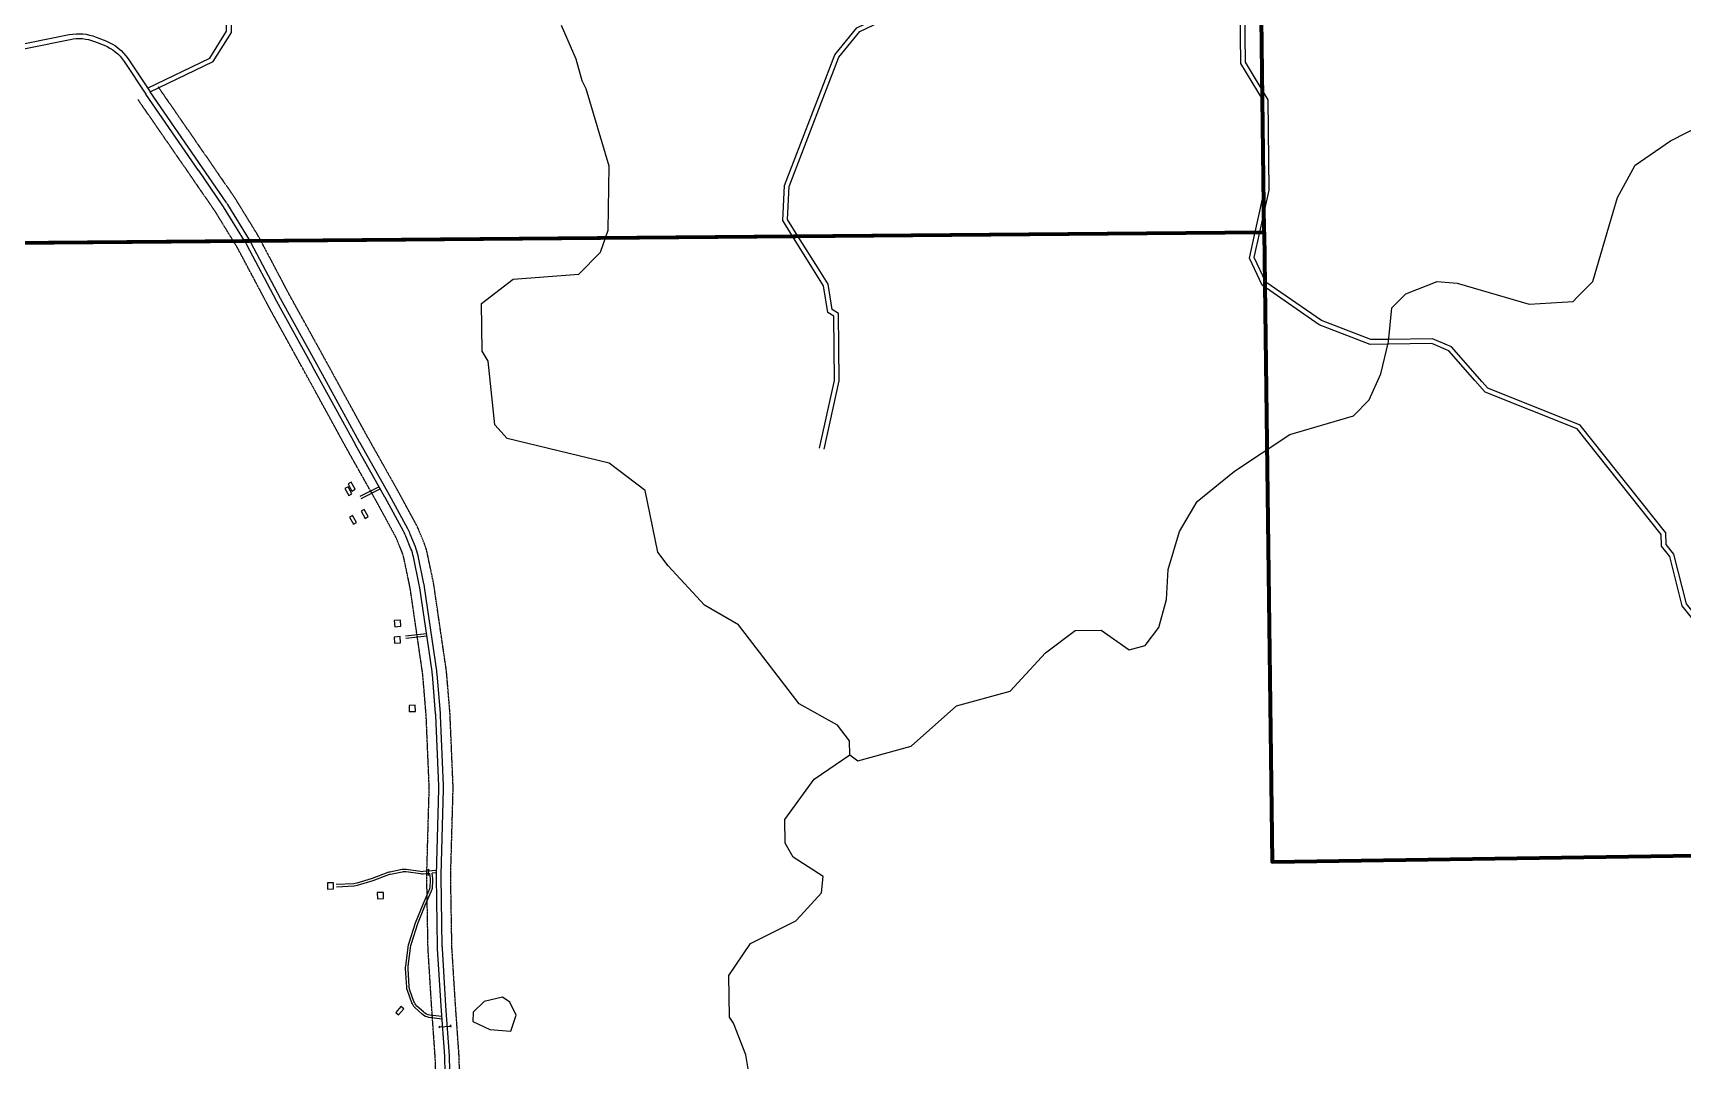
# Model space of a CAD drawing. Header units: inches. Extents: x 2666812 to 2767151, y 580083 to 705712.
# Drawn here: x 2715299 to 2722204, y 641492 to 645793 of the extents above; entities that cross this region are included whole.
import ezdxf

# ---------------------------------------------------------------- set-up
doc = ezdxf.new("R2010")
doc.units = ezdxf.units.IN
doc.header["$MEASUREMENT"] = 0
doc.linetypes.add('PHANTOM', pattern=[2.5, 1.25, -0.25, 0.25, -0.25, 0.25, -0.25])
for name, color, linetype in [('HY-SHORE', 5, 'Continuous'), ('PLD-LANDBASE', 252, 'Continuous'), ('PLD-PAR', 1, 'Continuous')]:
    doc.layers.add(name, color=color, linetype=linetype)
doc.layers.add('PLD-REMOTE-BOUNDARY', color=40, linetype='Continuous', lineweight=80)

# ---------------------------------------------------------------- blocks, each defined once
blk = doc.blocks.new('CULVERT')
for p, q in [((-52, 7), (-41, 0)), ((-41, 0), (-52, -7)), ((-41, 0), (41, 0)), ((52, 7), (41, 0)), ((41, 0), (52, -7))]:
    blk.add_line(p, q)
blk = doc.blocks.new('DWELLING2')
blk.add_lwpolyline([(28, -26), (28, 26), (-23, 26), (-23, -26)], close=True)
blk = doc.blocks.new('DRWAYCULVERT')
for p, q in [((-13.4, 2.1), (-9.7, 0)), ((-9.7, 0), (-13.4, -2.1)), ((-9.7, 0), (9.7, 0)), ((13.5, 2.2), (9.7, 0)), ((9.7, 0), (13.5, -2.2))]:
    blk.add_line(p, q)
blk = doc.blocks.new('HOUSETRL')
blk.add_lwpolyline([(-34, -15), (34, -15), (34, 15), (-34, 15)], close=True)

msp = doc.modelspace()

# ---------------------------------------------------------------- linework, layer by layer
at = {"layer": 'HY-SHORE'}
for p, q in [((2717571.6, 645683.7), (2717511.5, 645824.5)), ((2717597.7, 645592.4), (2717571.6, 645683.7)), ((2717614.7, 645559.1), (2717597.7, 645592.4)), ((2717710.5, 645235.4), (2717614.7, 645559.1)), ((2722152.1, 645341.6), (2722433.2, 645486.9)), ((2722003.4, 645239.7), (2722152.1, 645341.6)), ((2717705.7, 644968.6), (2717710.5, 645235.4)), ((2721930, 645105.2), (2722003.4, 645239.7)), ((2721893.7, 644982.2), (2721930, 645105.2)), ((2717673.4, 644876.5), (2717694.4, 644936.4)), ((2717694.4, 644936.4), (2717705.7, 644968.6)), ((2721826.2, 644753.9), (2721893.7, 644982.2)), ((2717582.9, 644783.7), (2717673.4, 644876.5)), ((2717176.2, 644662), (2717308.1, 644763.6)), ((2717308.1, 644763.6), (2717582.9, 644783.7)), ((2721043.3, 644702.4), (2721175.5, 644753.9)), ((2721175.5, 644753.9), (2721259.4, 644746.9)), ((2721259.4, 644746.9), (2721560.5, 644659)), ((2721761.1, 644687.3), (2721826.2, 644753.9)), ((2717178.7, 644461.9), (2717176.2, 644662)), ((2720985.6, 644643.2), (2721043.3, 644702.4)), ((2721560.5, 644659), (2721743.8, 644669.6)), ((2721743.8, 644669.6), (2721761.1, 644687.3)), ((2720970.8, 644501.4), (2720985.6, 644643.2)), ((2717204.2, 644420.4), (2717178.7, 644461.9)), ((2720938.7, 644367.5), (2720970.8, 644501.4)), ((2717232.4, 644154), (2717204.2, 644420.4)), ((2720890.7, 644258.9), (2720938.7, 644367.5)), ((2720824.6, 644191.1), (2720890.7, 644258.9)), ((2720559, 644112.9), (2720824.6, 644191.1)), ((2717283.5, 644096.4), (2717232.4, 644154)), ((2720327.4, 643959.8), (2720559, 644112.9)), ((2717709.8, 643993.6), (2717283.5, 644096.4)), ((2717861.2, 643878.6), (2717709.8, 643993.6)), ((2720170.5, 643832.7), (2720327.4, 643959.8)), ((2717914.3, 643620.9), (2717861.2, 643878.6)), ((2720097.3, 643707), (2720170.5, 643832.7)), ((2720049, 643547.7), (2720097.3, 643707)), ((2717956.9, 643563.2), (2717914.3, 643620.9)), ((2718108.7, 643398.5), (2717956.9, 643563.2)), ((2720042.4, 643422.9), (2720049, 643547.7)), ((2720010.7, 643305.7), (2720042.4, 643422.9)), ((2718251.2, 643316.9), (2718108.7, 643398.5)), ((2718505.6, 642986.7), (2718251.2, 643316.9)), ((2719536.6, 643199.8), (2719660.5, 643293)), ((2719660.5, 643293), (2719768.9, 643294.4)), ((2719768.9, 643294.4), (2719886.5, 643212.5)), ((2719953.2, 643230), (2720010.7, 643305.7)), ((2719886.5, 643212.5), (2719953.2, 643230)), ((2719388.6, 643039.4), (2719536.6, 643199.8)), ((2719164.3, 642978.4), (2719388.6, 643039.4)), ((2718665.2, 642897), (2718505.6, 642986.7)), ((2718974.4, 642809.4), (2719164.3, 642978.4)), ((2718716, 642831), (2718665.2, 642897)), ((2718716.7, 642772.8), (2718716, 642831)), ((2718750.4, 642748.5), (2718974.4, 642809.4)), ((2718567.9, 642670.9), (2718716.7, 642772.8)), ((2718716.7, 642772.8), (2718750.4, 642748.5)), ((2718445, 642502.8), (2718567.9, 642670.9)), ((2718446.2, 642402.7), (2718445, 642502.8)), ((2718480.3, 642344.9), (2718446.2, 642402.7)), ((2718606.4, 642263.2), (2718480.3, 642344.9)), ((2718599.1, 642196.1), (2718606.4, 642263.2)), ((2718511.2, 642099.4), (2718599.1, 642196.1)), ((2718301.6, 641984), (2718492, 642078.4)), ((2718492, 642078.4), (2718511.2, 642099.4)), ((2718211.7, 641849.7), (2718301.6, 641984)), ((2718213.8, 641674.8), (2718211.7, 641849.7)), ((2718230.7, 641649.9), (2718213.8, 641674.8)), ((2718282.3, 641517), (2718230.7, 641649.9)), ((2718291.4, 641458.9), (2718282.3, 641517))]:
    msp.add_line(p, q, dxfattribs=at)
msp.add_lwpolyline([(2717263.3, 641759.5), (2717187.5, 641741.1), (2717141.5, 641696.7), (2717140, 641657.7), (2717211.2, 641624), (2717299.3, 641616.3), (2717320.8, 641683.7), (2717294.8, 641738.1), (2717263.3, 641759.5)], dxfattribs=at)
at = {"layer": 'PLD-LANDBASE'}
for points in [[(2718594.1, 645545.6), (2718654.5, 645702.2), (2718747.1, 645814.7), (2718982.1, 645927.4), (2719183.6, 645963.7), (2719590.5, 645985.4), (2719751.4, 646060.5), (2719897.2, 646336), (2720032, 646456.9), (2720110.5, 646484.3), (2720214.5, 646476.8), (2720266.6, 646451.6)], [(2718613.2, 645540.4), (2718671.7, 645692.2), (2718759.6, 645798.8), (2718988.2, 645908.5), (2719185.8, 645944.1), (2719595.3, 645965.9), (2719765.7, 646045.5), (2719913, 646323.7), (2720042.2, 646439.6), (2720113.1, 646464.3), (2720209.3, 646457.5), (2720289.4, 646418.7)], [(2715778.7, 645562.9), (2716039.4, 645688.5), (2716109.6, 645801.4), (2716107.9, 645942.3), (2716075, 645958.2), (2716046.6, 646157.4), (2716074.9, 646228.4)], [(2715789.8, 645546.4), (2716053.1, 645673.3), (2716129.4, 645795.8), (2716127.4, 645954.7), (2716093, 645971.4), (2716066.8, 646155), (2716094.1, 646223.2)], [(2720432.7, 645047.3), (2720452.8, 645137.8), (2720448.2, 645508.7), (2720353.8, 645666.2), (2720351, 645895.4), (2720446.3, 646167.9)], [(2720451.7, 645042.2), (2720472.5, 645135.7), (2720467.8, 645514.2), (2720373.4, 645671.7), (2720370.7, 645892.1), (2720466.3, 646165.5)], [(2718477.2, 644943), (2718436.5, 645008.3), (2718443.4, 645154.9), (2718594.1, 645545.6)], [(2718500.3, 644943.2), (2718456.5, 645013.5), (2718462.9, 645150.8), (2718613.2, 645540.4)], [(2720413.2, 644959.5), (2720432.7, 645047.3)], [(2720433.4, 644959.6), (2720451.7, 645042.2)], [(2718558.5, 644813), (2718477.2, 644943)], [(2718584.5, 644808.5), (2718500.3, 644943.2)], [(2720970.9, 644491.3), (2720894, 644490.4), (2720681.7, 644572.2), (2720443.1, 644738.2), (2720389.2, 644851.4), (2720413.2, 644959.5)], [(2720970.7, 644511), (2720897.6, 644510.1), (2720691, 644589.8), (2720458.7, 644751.3), (2720409.9, 644853.7), (2720433.4, 644959.6)], [(2718590.8, 644056.5), (2718653.6, 644339.6), (2718650.3, 644608.3), (2718625.9, 644624.2), (2718607.3, 644734.7), (2718558.5, 644813)], [(2718610, 644052.3), (2718673.3, 644337.6), (2718669.9, 644619), (2718643.9, 644636), (2718626.1, 644741.8), (2718584.5, 644808.5)], [(2721364, 644333.3), (2721235.6, 644479.4), (2721156.2, 644513.3), (2720970.7, 644511)], [(2721333.1, 644338.6), (2721223.7, 644463.1), (2721152.3, 644493.6), (2720970.9, 644491.3)], [(2722672.7, 642530.9), (2722463.5, 643065.2), (2722200.5, 643395.7), (2722148, 643603.1), (2722113.2, 643645.5), (2722112.6, 643695.4), (2721761.1, 644136.4), (2721376, 644289.9), (2721333.1, 644338.6)], [(2722696.3, 642524.5), (2722480.7, 643075.1), (2722218.6, 643404.6), (2722166, 643612.2), (2722132.8, 643652.6), (2722132.2, 643702.4), (2721773.3, 644152.8), (2721387.6, 644306.4), (2721364, 644333.3)], [(2716748.1, 643894.3), (2716666.4, 643853.7)], [(2716753, 643885.5), (2716670.8, 643844.7)], [(2716946, 643279.8), (2716858.6, 643269.5)], [(2716947.4, 643269.9), (2716859.8, 643259.6)], [(2716987.5, 642279.5), (2716969.3, 642277.8)]]:
    msp.add_lwpolyline(points, dxfattribs=at)
for points in [[(2714934.5, 645681.8), (2715450.7, 645786.2, -0.145175), (2715564, 645776.1), (2715604.4, 645760.2, -0.152457), (2715697.1, 645685.2), (2715789.8, 645546.4)], [(2714934.6, 645661.4), (2715454.7, 645766.6, -0.145175), (2715556.6, 645757.6), (2715597, 645741.6, -0.152457), (2715680.5, 645674.1), (2715771.6, 645537.6)], [(2716184.1, 644923.6), (2716097.1, 645065.4, 0.013068), (2716091.4, 645074.2), (2715992.7, 645217.7, 0.000872), (2715992.3, 645218.2), (2715771.6, 645537.6)], [(2716207.4, 644923.8, 0.005909), (2716204.7, 644928.3), (2716114.1, 645075.9, 0.013068), (2716107.8, 645085.5), (2716009.1, 645229, 0.000872), (2716008.7, 645229.6), (2715789.8, 645546.4)], [(2717028.6, 641280.8), (2717022.6, 641503.5, 0.010943), (2717022.2, 641512.2), (2717007.5, 641721, -0.002106), (2717007.4, 641722.7), (2716992.6, 641961, -0.011146), (2716992.3, 641969.9), (2716987.2, 642262, -0.01137), (2716987.2, 642271.1), (2716997.3, 642629.5, 0.017666), (2716997.2, 642643.7), (2716984.7, 642937.2, 0.010192), (2716984.2, 642945.4), (2716970.5, 643109.3, 0.015445), (2716969.1, 643121.6), (2716917.9, 643472.2, 0.015392), (2716915.7, 643484.3), (2716891.1, 643601.6, 0.044358), (2716880.8, 643635.5), (2716859.5, 643688.2, 0.028589), (2716849.7, 643708.9), (2716773.4, 643849.2, 0.00354), (2716772, 643851.7), (2716649.3, 644069.8, -0.002683), (2716648.3, 644071.7), (2716469.2, 644398.1, 0.000562), (2716469, 644398.5), (2716319.4, 644669.8, -0.004326), (2716317.7, 644672.9), (2716194, 644906.7, 0.015928), (2716187.7, 644917.8), (2716184.1, 644923.6)], [(2717048.6, 641281.3), (2717042.6, 641504, 0.010943), (2717042.2, 641513.6), (2717027.5, 641722.5, -0.002106), (2717027.3, 641724), (2717012.6, 641962.3, -0.011146), (2717012.2, 641970.3), (2717007.2, 642262.3, -0.01137), (2717007.2, 642270.5), (2717017.3, 642629, 0.017666), (2717017.2, 642644.5), (2717004.7, 642938.1, 0.010192), (2717004.1, 642947), (2716990.4, 643111, 0.015445), (2716988.9, 643124.5), (2716937.6, 643475.1, 0.015392), (2716935.3, 643488.4), (2716910.7, 643605.7, 0.044358), (2716899.3, 643643), (2716878, 643695.7, 0.028589), (2716867.3, 643718.4), (2716791, 643858.8, 0.00354), (2716789.5, 643861.5), (2716666.7, 644079.6, -0.002683), (2716665.8, 644081.3), (2716486.7, 644407.7, 0.000562), (2716486.5, 644408.2), (2716336.9, 644679.5, -0.004326), (2716335.4, 644682.2), (2716211.6, 644916.1, 0.010018), (2716207.4, 644923.8, 0.010018)], [(2716987.7, 642289.6), (2716932.3, 642284.3, -0.058764), (2716920.6, 642284.5), (2716860.3, 642292.9, 0.083264), (2716843.7, 642292.5), (2716792.9, 642282.5, 0.041946), (2716784.8, 642280.2), (2716718.4, 642255.1), (2716653.8, 642235.7, -0.059901), (2716642.1, 642233.6), (2716568.2, 642229.7)], [(2716959.3, 642276.8), (2716932.1, 642274.2, -0.058764), (2716920.4, 642274.4), (2716860.5, 642282.8, 0.083264), (2716844, 642282.3), (2716795.6, 642272.9, 0.041946), (2716787.6, 642270.6), (2716721.6, 642245.6), (2716655.6, 642225.8, -0.059901), (2716643.8, 642223.7), (2716568.8, 642219.7)], [(2717011.3, 641667.2), (2716956.1, 641674.4, -0.156525), (2716928.4, 641687.4), (2716897.5, 641716.3, -0.11901), (2716884.6, 641735.8), (2716866.3, 641786.5, -0.071459), (2716863.4, 641800.4), (2716858.6, 641879.6, -0.049169), (2716859, 641889.4), (2716871, 641977.6, -0.044724), (2716873, 641986.3), (2716900.4, 642070.5), (2716931.5, 642148.4), (2716957.1, 642206.2, 0.08255), (2716961.2, 642222.1), (2716962.9, 642242.1, 0.057127), (2716962.6, 642253.5), (2716959.3, 642276.8)], [(2717010.6, 641677.4), (2716960.6, 641683.9, -0.156525), (2716932.9, 641696.9), (2716906.1, 641721.9, -0.11901), (2716893.2, 641741.5), (2716876.2, 641788.6, -0.071459), (2716873.3, 641802.5), (2716868.7, 641879.2, -0.049169), (2716869, 641889), (2716880.8, 641975.4, -0.044724), (2716882.8, 641984.1), (2716909.8, 642067.1), (2716940.7, 642144.5), (2716966.9, 642203.7, 0.08255), (2716971, 642219.6), (2716973, 642242.4, 0.057127), (2716972.7, 642253.8), (2716969.3, 642277.8)]]:
    msp.add_lwpolyline(points, format="xyb", dxfattribs=at)
at = {"layer": 'PLD-LANDBASE', "linetype": 'PHANTOM', "flags": 128}
for points in [[(2716252.6, 644924.2), (2716247, 644934.8, 0.015928), (2716238.8, 644949.2), (2716148.2, 645096.8, 0.013068), (2716140.8, 645108.2), (2716042.1, 645251.7, 0.000845), (2716041.6, 645252.4), (2715822.7, 645569.1)], [(2716137.4, 644923.2), (2716063, 645044.5, 0.013068), (2716058.4, 645051.5), (2715959.7, 645195, 0.000916), (2715959.4, 645195.5), (2715738.7, 645514.9)], [(2717363.6, 638940.3), (2717352.7, 638995.6, 0.051402), (2717343.1, 639027), (2717319.8, 639082.2, 0.013378), (2717316.3, 639090), (2717267.8, 639189.5, 0.023232), (2717260.7, 639202.6), (2717098.1, 639470.5, 0.00214), (2717097.3, 639471.7), (2716982.5, 639657.2, -0.012264), (2716976.6, 639667.3), (2716941.7, 639730.5, -0.049622), (2716922.9, 639774.1), (2716899.7, 639847.4, -0.038814), (2716891.2, 639883.6), (2716877.4, 639974.3, -0.018857), (2716875.3, 639992.3), (2716869.1, 640074.1, -0.052777), (2716870.5, 640124.6), (2716880.9, 640201.3, -0.008595), (2716882.2, 640209.5), (2716931.4, 640497.8, 0.01033), (2716932.4, 640504.3), (2716946.7, 640616.4, 0.013759), (2716947.6, 640625.2), (2716959.1, 640783.4, 0.000986), (2716959.2, 640784), (2716981.4, 641106.5, 0.006328), (2716981.6, 641110.5), (2716988.5, 641268.5, 0.017515), (2716988.6, 641279.7), (2716982.7, 641502.4, 0.010943), (2716982.3, 641509.4), (2716967.6, 641718.2, -0.002106), (2716967.5, 641720.2), (2716952.7, 641958.6, -0.011146), (2716952.3, 641969.2), (2716947.2, 642261.3, -0.01137), (2716947.2, 642272.2), (2716957.3, 642630.7, 0.017666), (2716957.2, 642642), (2716944.7, 642935.5, 0.010192), (2716944.3, 642942), (2716930.6, 643106, 0.015445), (2716929.5, 643115.8), (2716878.3, 643466.4, 0.015392), (2716876.5, 643476.1), (2716852, 643593.4, 0.044358), (2716843.7, 643620.5), (2716822.4, 643673.2, 0.028589), (2716814.6, 643689.8), (2716738.3, 643830.1, 0.00354), (2716737.2, 643832.1), (2716614.5, 644050.2, -0.002683), (2716613.2, 644052.4), (2716434.1, 644378.9, 0.000562), (2716434, 644379.2), (2716284.3, 644650.5, -0.004326), (2716282.4, 644654.2), (2716158.6, 644888, 0.015928), (2716153.6, 644896.9), (2716137.4, 644923.2)], [(2717414.3, 639115.5), (2717412, 639121, 0.013378), (2717406.2, 639133.7), (2717357.8, 639233.3, 0.023232), (2717346.2, 639254.5), (2717183.5, 639522.4, 0.00214), (2717182.4, 639524.3), (2717067.6, 639709.8, -0.012264), (2717064.1, 639715.7), (2717029.2, 639778.9, -0.049622), (2717018.2, 639804.4), (2716995, 639877.6, -0.038814), (2716990.1, 639898.7), (2716976.2, 639989.4, -0.018857), (2716975, 639999.9), (2716968.8, 640081.7, -0.052777), (2716969.6, 640111.2), (2716980, 640187.9, -0.008595), (2716980.7, 640192.7), (2717030, 640481, 0.01033), (2717031.5, 640491.6), (2717045.9, 640603.7, 0.013759), (2717047.4, 640617.9), (2717058.9, 640776.1, 0.000986), (2717059, 640777.2), (2717081.2, 641099.6, 0.006328), (2717081.5, 641106.2), (2717088.4, 641264.2, 0.017515), (2717088.6, 641282.4), (2717082.6, 641505.1, 0.010943), (2717082.1, 641516.4), (2717067.4, 641725.3, -0.002106), (2717067.3, 641726.4), (2717052.5, 641964.7, -0.011146), (2717052.2, 641971), (2717047.2, 642263, -0.01137), (2717047.2, 642269.4), (2717057.3, 642627.9, 0.017666), (2717057.1, 642646.2), (2717044.6, 642939.8, 0.010192), (2717044, 642950.4), (2717030.3, 643114.3, 0.015445), (2717028.5, 643130.2), (2716977.2, 643480.9, 0.015392), (2716974.4, 643496.6), (2716949.8, 643613.9, 0.044358), (2716936.4, 643658), (2716915.1, 643710.7, 0.028589), (2716902.4, 643737.6), (2716826.1, 643877.9, 0.00354), (2716824.3, 643881.1), (2716701.6, 644099.2, -0.002683), (2716700.9, 644100.5), (2716521.8, 644427, 0.000562), (2716521.5, 644427.5), (2716371.9, 644698.8, -0.004326), (2716370.7, 644700.9), (2716252.6, 644924.2)]]:
    msp.add_lwpolyline(points, format="xyb", dxfattribs=at)
at = {"layer": 'PLD-REMOTE-BOUNDARY'}
msp.add_lwpolyline([(2710047.9, 631661.9), (2710002, 634307.6), (2712666.2, 634332.7), (2712625.8, 636961.8), (2715295.7, 636970.3), (2715239.2, 642277.8), (2715200.1, 644915.3), (2720451.3, 644959.8), (2720451.3, 644959.8), (2720352.6, 652888.6), (2720352.6, 652888.6), (2712410.2, 652836.2), (2712410.3, 652827.7), (2709746.2, 652827.9), (2709812.1, 647586.2), (2708510.7, 647746.5), (2706667.4, 647746.5), (2706238.5, 648404.4), (2705678.1, 649047.7)], dxfattribs=at)
msp.add_lwpolyline([(2715330.6, 634357.8, -0.002365), (2715330.4, 634357.8), (2712666.2, 634332.7), (2712625.8, 636961.8), (2715295.7, 636970.3), (2715239.2, 642277.8), (2715200.4, 644890.1, -0.416073), (2715225.2, 644915.5), (2720451.3, 644959.8), (2720484.1, 642324.6), (2725796.5, 642405.1), (2725837.3, 639264.8), (2725591.2, 639207.9), (2724558.9, 639455.6), (2723630.1, 639689.5), (2723178, 639764.5), (2723220.2, 637163.5), (2720578.7, 637099.1), (2718404.9, 637046.1), (2718399.6, 636847.9), (2717093.9, 636847.9), (2717087.4, 634390.9), (2715330.5, 634357.8)], format="xyb", close=True, dxfattribs=at)

# ---------------------------------------------------------------- block references
at = {"layer": 'PLD-LANDBASE', "rotation": 267.2197001111244}
msp.add_blockref('DRWAYCULVERT', (2716953.8, 642281.4), dxfattribs=at)
at = {"layer": 'PLD-LANDBASE', "xscale": 0.5000000001691687, "yscale": 0.5000000001691687, "zscale": 0.5000000001691687, "rotation": 4.032626718354142}
msp.add_blockref('CULVERT', (2717023.6, 641635.9), dxfattribs=at)
at = {"layer": 'PLD-PAR'}
for name, p, xscale, yscale, zscale, rotation in [('HOUSETRL', (2716632.3, 643895.3), 0.5000000000145576, 0.5000000000145576, 0.5000000000145576, 298.5886897910655), ('HOUSETRL', (2716619.3, 643876.1), 0.5000000000145576, 0.5000000000145576, 0.5000000000145576, 298.5886897910655), ('HOUSETRL', (2716638.5, 643756.2), 0.5000000000145576, 0.5000000000145576, 0.5000000000145576, 298.5886897910655), ('HOUSETRL', (2716687.2, 643780.9), 0.5000000000145576, 0.5000000000145576, 0.5000000000145576, 298.5886897910655), ('DWELLING2', (2716823.8, 643322.4), 0.5000000000146595, 0.5000000000146595, 0.5000000000146595, 5.020674717220232), ('DWELLING2', (2716822.6, 643253.9), 0.5000000000146595, 0.5000000000146595, 0.5000000000146595, 5.020674717220232), ('DWELLING2', (2716885.1, 642967.2), 0.4999999998331807, 0.4999999998331807, 0.4999999998331807, 1.010540432681866), ('DWELLING2', (2716542.9, 642224.7), 0.4999999998331807, 0.4999999998331807, 0.4999999998331807, 1.010540432681866), ('DWELLING2', (2716751.7, 642184), 0.4999999998331806, 0.4999999998331806, 0.4999999998331806, 1.010540432681867), ('HOUSETRL', (2716833.9, 641702.6), 0.4999999999084965, 0.4999999999084965, 0.4999999999084965, 50.02635631719451)]:
    msp.add_blockref(name, p, dxfattribs=dict(at, xscale=xscale, yscale=yscale, zscale=zscale, rotation=rotation))

doc.saveas('drawing.dxf')
